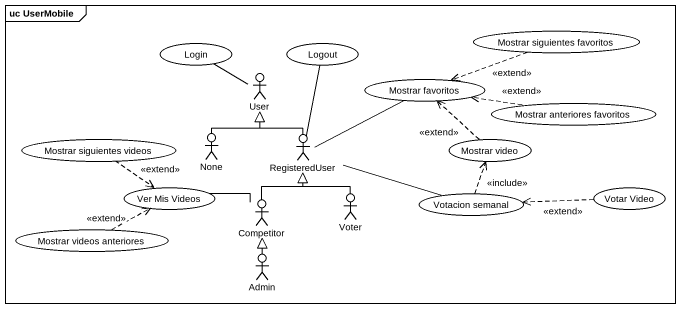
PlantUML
@startuml
mainframe uc UserMobile
usecase "Mostrar siguientes favoritos" as Mostrar_siguientes_favoritos
usecase Login
actor User
usecase Logout
usecase "Mostrar favoritos" as Mostrar_favoritos
usecase "Mostrar anteriores favoritos" as Mostrar_anteriores_favoritos
usecase "Mostrar siguientes videos" as Mostrar_siguientes_videos
actor None
actor RegisteredUser
usecase "Mostrar video" as Mostrar_video
usecase "Ver Mis Videos" as Ver_Mis_Videos
actor Voter
usecase "Votacion semanal" as Votacion_semanal
usecase "Votar Video" as Votar_Video
usecase "Mostrar videos anteriores" as Mostrar_videos_anteriores
actor Competitor
actor Admin
Mostrar_siguientes_favoritos .left.> Mostrar_favoritos : <<extend>>
User -up- Login
Mostrar_anteriores_favoritos .left.> Mostrar_favoritos : <<extend>>
Mostrar_siguientes_videos ..> Ver_Mis_Videos : <<extend>>
None -up-|> User
RegisteredUser -up-|> User
RegisteredUser -up- Logout
RegisteredUser -right- Mostrar_favoritos
RegisteredUser -right- Votacion_semanal
Mostrar_video .up.> Mostrar_favoritos : <<extend>>
Voter -up-|> RegisteredUser
Votacion_semanal .up.> Mostrar_video : <<include>>
Votar_Video .left.> Votacion_semanal : <<extend>>
Mostrar_videos_anteriores .right.> Ver_Mis_Videos : <<extend>>
Competitor -up-|> RegisteredUser
Competitor -left- Ver_Mis_Videos
Admin -up-|> Competitor
@enduml
